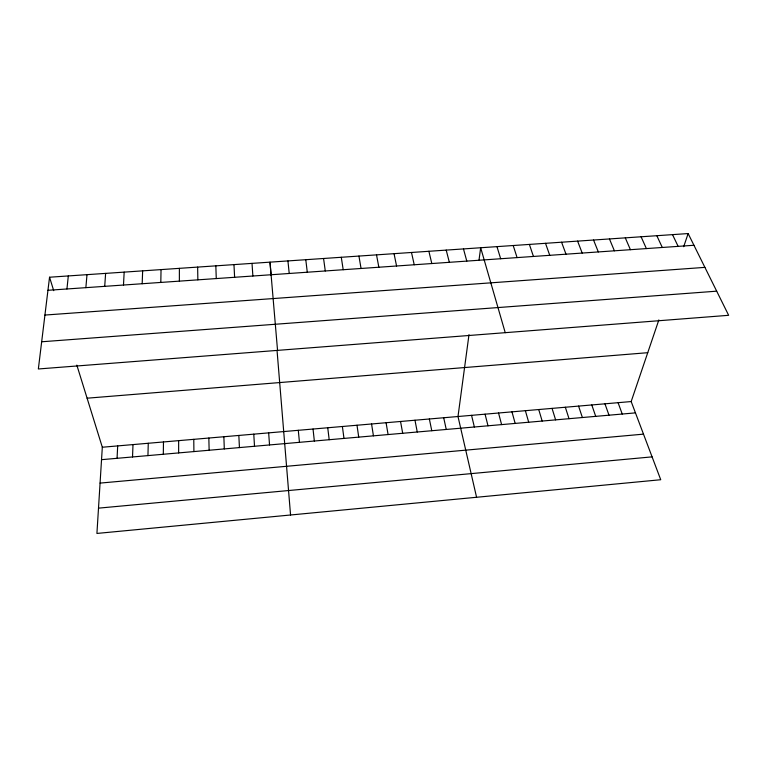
<?xml version="1.0" encoding="UTF-8"?>
<svg xmlns="http://www.w3.org/2000/svg" width="767" height="767" viewBox="0 0 767 767"><rect width="100%" height="100%" fill="white"/><g stroke="black" fill="none" stroke-linecap="round" stroke-linejoin="round"><path stroke-width="1.15" d="M178.634 452.913L178.653 440.642M179.373 281.134L179.382 268.354M163.313 454.256L163.476 441.955M160.811 282.429L161.041 269.601M147.945 455.608L148.261 443.268M142.183 283.732L142.643 270.866M132.528 456.959L132.998 444.582M117.063 458.311L117.687 445.905M123.487 285.036L124.168 272.122M76.834 365.121L102.318 447.238L96.92 533.439L660.732 479.73L631.174 401.553L658.853 319.925M104.715 286.34L105.616 273.397M85.866 287.654L86.997 274.663M66.94 288.977L68.311 275.947M49.548 277.223L38.35 368.975L728.65 315.304L688.143 233.561L49.548 277.223L53.719 290.674M468.992 334.671L457.995 416.51L476.575 497.265M479.039 259.898L480.669 247.751L505.232 332.677M683.685 246.706L688.143 233.561M98.502 508.147L652.084 456.864M100.074 483.095L643.494 434.141M102.318 447.238L631.174 401.553M101.541 459.673L635.45 412.876M87.102 398.198L647.741 352.695M41.667 341.775L716.685 291.172M44.927 315.055L704.902 267.376M47.947 290.3L693.943 245.267M672.515 234.635L678.143 246.37M656.83 235.709L662.285 247.473M641.087 236.782L646.38 248.585M625.297 237.866L630.416 249.697M609.449 238.949L614.396 250.809M593.553 240.033L598.318 251.931M577.599 241.126L582.191 253.052M561.578 242.219L565.998 254.184M618.077 402.685L622.238 414.036M604.952 403.816L608.998 415.196M545.51 243.321L549.747 255.315M591.788 404.957L595.71 416.356M529.383 244.424L533.448 256.456M578.577 406.098L582.383 417.526M565.337 407.239L569.018 418.696M513.209 245.526L517.083 257.597M552.058 408.389L555.615 419.875M496.968 246.638L500.659 258.738M538.731 409.54L542.173 421.054M525.376 410.69L528.693 422.233M511.972 411.85L515.165 423.413M463.479 248.93L466.796 261.106M498.54 413.01L501.608 424.602M446.212 250.109L449.337 262.314M485.06 414.17L488.004 425.8M471.552 415.34L474.361 426.998M428.887 251.288L431.811 263.541M411.495 252.477L414.228 264.768M443.7 417.747L446.25 429.462M429.357 418.983L431.783 430.728M394.046 253.676L396.568 265.996M414.976 420.23L417.258 432.003M376.52 254.874L378.85 267.232M400.547 421.476L402.694 433.278M358.937 256.073L361.056 268.469M386.079 422.722L388.083 434.553M371.564 423.978L373.433 435.838M341.286 257.281L343.194 269.716M357 425.234L358.726 437.132M323.569 258.489L325.275 270.962M342.389 426.5L343.98 438.427M327.739 427.765L329.187 439.721M305.784 259.706L307.279 272.218M313.032 429.031L314.345 441.025M287.932 260.924L289.217 273.483M298.296 430.306L299.456 442.329M277.549 350.375L270.013 262.151L271.067 275.497M290.559 514.993L277.06 350.653M268.661 432.866L269.533 444.946M252.017 263.378L252.88 276.015M253.781 434.151L254.51 446.269M233.964 264.615L234.616 277.29M238.844 435.445L239.429 447.592M223.868 436.739L224.3 448.916M215.834 265.861L216.265 278.565M208.845 438.034L209.132 450.248M197.646 267.098L197.857 279.85M193.773 439.338L193.907 451.581"/></g></svg>
